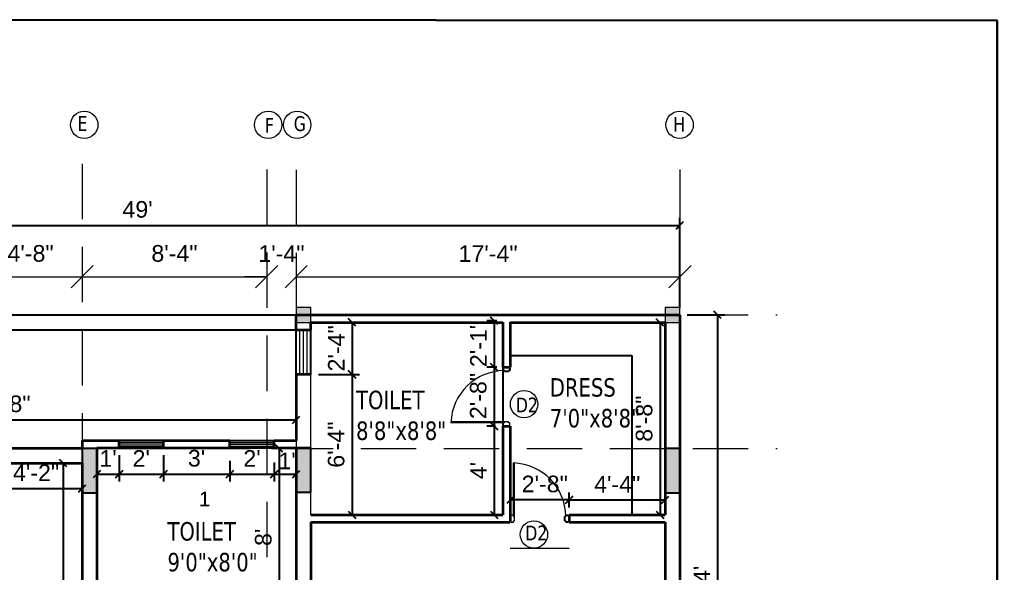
# Model space of a CAD drawing. Header units: inches. Extents: x 127248 to 130601, y 247968 to 250486.
# Drawn here: x 128932 to 129462, y 250186 to 250486 of the extents above; entities that cross this region are included whole.
import ezdxf

# ---------------------------------------------------------------- set-up
doc = ezdxf.new("R2010")
doc.units = ezdxf.units.IN
doc.header["$LTSCALE"] = 10
doc.header["$MEASUREMENT"] = 0
doc.header["$PDMODE"] = 35
doc.linetypes.add('DASHED2', pattern=[0.375, 0.25, -0.125])
doc.layers.get('0').update_dxf_attribs({"linetype": 'CONTINUOUS'})
doc.layers.get('Defpoints').update_dxf_attribs({"linetype": 'CONTINUOUS'})
for name, color, linetype, lineweight in [('COLOUM', 10, 'CONTINUOUS', 15), ('FACE LINE', 254, 'CONTINUOUS', 15), ('FORMATE LINE', 78, 'CONTINUOUS', 70), ('Frame', 35, 'CONTINUOUS', 25), ('WALL HATCH', 250, 'CONTINUOUS', 35), ('walls', 7, 'CONTINUOUS', 15), ('window', 150, 'CONTINUOUS', 15)]:
    doc.layers.add(name, color=color, linetype=linetype, lineweight=lineweight)
doc.layers.add('dimention', color=7, linetype='CONTINUOUS', lineweight=9, true_color=0x242424)
doc.layers.add('DOOR', color=7, linetype='CONTINUOUS', lineweight=15, true_color=0x994d00)
doc.layers.add('dimn', color=250, linetype='CONTINUOUS')
doc.layers.add('PRESENT', color=254, linetype='CONTINUOUS')
doc.styles.add('10', font='arial.ttf', dxfattribs={"height": 9})
doc.styles.add('SANJAY', font='impact.ttf', dxfattribs={"width": 0.9, "height": 18})
doc.styles.get("Standard").update_dxf_attribs({"font": 'arial.ttf', "height": 12})
doc.dimstyles.new('FOOTING', dxfattribs={"dimscale": 4, "dimtxt": 18, "dimasz": 3, "dimexe": 1, "dimexo": 1, "dimgap": 2, "dimtad": 1, "dimdec": 0, "dimzin": 0, "dimdsep": 46, "dimlunit": 4, "dimtxsty": 'SANJAY', "dimblk": 'ARCHTICK', "dimcen": 0.09, "dimclrd": 8, "dimclre": 8, "dimclrt": 7, "dimaunit": 1, "dimazin": 0, "dimtfac": 1, "dimtdec": 0, "dimtofl": 0, "dimtmove": 0, "dimatfit": 0, "dimfxl": 1, "dimtolj": 1, "dimtzin": 0, "dimlwd": -1, "dimlwe": -1, "dimarcsym": 0})

# ---------------------------------------------------------------- blocks, each defined once
blk = doc.blocks.new('_Oblique')
at = {"color": 0, "linetype": 'ByBlock', "lineweight": -2}
blk.add_line((-0.5, -0.5), (0.5, 0.5), dxfattribs=at)
blk = doc.blocks.new('*D82')
at = {"layer": 'Defpoints', "color": 0, "transparency": 16777216}
for p in [(128915.57, 250245.4), (128965.57, 250245.4), (128965.57, 250231.76)]:
    blk.add_point(p, dxfattribs=at)
at = {"layer": 'dimn', "color": 8, "transparency": 16777216}
for p, q in [((128915.57, 250241.4), (128915.57, 250227.76)), ((128965.57, 250241.4), (128965.57, 250227.76)), ((128915.57, 250231.76), (128965.57, 250231.76))]:
    blk.add_line(p, q, dxfattribs=at)
at = {"layer": 'dimn', "color": 8, "transparency": 16777216, "xscale": 4, "yscale": 4, "zscale": 4, "rotation": 180}
blk.add_blockref('_Oblique', (128915.57, 250231.76), dxfattribs=at)
at = {"layer": 'dimn', "color": 8, "transparency": 16777216, "xscale": 4, "yscale": 4, "zscale": 4}
blk.add_blockref('_Oblique', (128965.57, 250231.76), dxfattribs=at)
at = {"layer": 'dimn', "color": 181, "transparency": 16777216, "insert": (128940.57, 250240.28), "char_height": 9, "attachment_point": 5, "style": '10'}
blk.add_mtext('\\A1;4\'-2"', dxfattribs=at)
blk = doc.blocks.new('frame')
at = {"layer": 'Frame'}
for p, q in [((127209.08, 247586.17), (127209.08, 247583.17)), ((127209.58, 247586.17), (127209.08, 247586.17)), ((127209.58, 247583.17), (127209.08, 247583.17)), ((127209.58, 247586.67), (127209.58, 247586.17)), ((127209.58, 247586.67), (127211.08, 247586.67)), ((127209.58, 247583.17), (127209.58, 247582.67)), ((127211.08, 247586.67), (127211.08, 247585.92)), ((127211.08, 247585.92), (127211.58, 247585.92)), ((127211.08, 247583.42), (127211.08, 247582.67)), ((127211.08, 247583.42), (127211.58, 247583.42)), ((127211.58, 247585.92), (127211.58, 247583.42)), ((127211.08, 247582.67), (127209.58, 247582.67))]:
    blk.add_line(p, q, dxfattribs=at)
blk = doc.blocks.new('DSGS')
at = {"layer": 'DOOR'}
for p, q in [((145848.8, 255487.06), (145848.8, 255516.05)), ((145848.8, 255487.06), (145848.8, 255516.05)), ((145849.27, 255487.06), (145849.27, 255516.05)), ((145849.27, 255487.06), (145849.27, 255516.05)), ((145846.94, 255484.51), (145846.94, 255487.3)), ((145847.41, 255487.3), (145846.94, 255487.3)), ((145847.41, 255484.51), (145846.94, 255484.51)), ((145847.41, 255487.3), (145847.41, 255487.76)), ((145848.8, 255487.76), (145847.41, 255487.76)), ((145847.41, 255484.05), (145847.41, 255484.51)), ((145847.41, 255484.05), (145848.8, 255484.05)), ((145848.8, 255487.06), (145848.8, 255487.76)), ((145848.8, 255487.06), (145849.27, 255487.06)), ((145848.8, 255484.05), (145848.8, 255484.74)), ((145848.8, 255484.74), (145849.27, 255484.74)), ((145849.27, 255484.74), (145849.27, 255487.06))]:
    blk.add_line(p, q, dxfattribs=at)
blk.add_arc((145847.73, 255486.71), 29.36, 0.6988, 87.9023, dxfattribs=at)
blk.add_arc((145847.73, 255486.71), 29.36, 0.6988, 87.9023, dxfattribs=at)
at = {"layer": 'DOOR', "xscale": 0.928183188836556, "yscale": 0.928183188836556, "zscale": 0.928183188836556, "rotation": 180}
blk.add_blockref('frame', (263952.27, 485289.83), dxfattribs=at)
blk = doc.blocks.new('*D143')
at = {"layer": 'Defpoints', "color": 0, "transparency": 16777216}
for p in [(128909.57, 250346.42), (128965.57, 250346.42), (128965.57, 250346.42)]:
    blk.add_point(p, dxfattribs=at)
at = {"layer": 'walls', "color": 8, "transparency": 16777216}
blk.add_line((128909.57, 250346.42), (128965.57, 250346.42), dxfattribs=at)
at = {"layer": 'walls', "color": 8, "transparency": 16777216, "xscale": 12, "yscale": 12, "zscale": 12, "rotation": 180}
blk.add_blockref('_Oblique', (128909.57, 250346.42), dxfattribs=at)
at = {"layer": 'walls', "color": 8, "transparency": 16777216, "xscale": 12, "yscale": 12, "zscale": 12}
blk.add_blockref('_Oblique', (128965.57, 250346.42), dxfattribs=at)
at = {"layer": 'walls', "color": 181, "transparency": 16777216, "insert": (128937.57, 250359.02), "char_height": 9, "attachment_point": 5, "style": '10'}
blk.add_mtext('\\A1;4\'-8"', dxfattribs=at)
blk = doc.blocks.new('*D144')
at = {"layer": 'Defpoints', "color": 0, "transparency": 16777216}
for p in [(128965.57, 250346.42), (129065.57, 250346.42), (129065.57, 250346.42)]:
    blk.add_point(p, dxfattribs=at)
at = {"layer": 'walls', "color": 8, "transparency": 16777216}
blk.add_line((128965.57, 250346.42), (129065.57, 250346.42), dxfattribs=at)
at = {"layer": 'walls', "color": 8, "transparency": 16777216, "xscale": 12, "yscale": 12, "zscale": 12, "rotation": 180}
blk.add_blockref('_Oblique', (128965.57, 250346.42), dxfattribs=at)
at = {"layer": 'walls', "color": 8, "transparency": 16777216, "xscale": 12, "yscale": 12, "zscale": 12}
blk.add_blockref('_Oblique', (129065.57, 250346.42), dxfattribs=at)
at = {"layer": 'walls', "color": 181, "transparency": 16777216, "insert": (129015.57, 250359.02), "char_height": 9, "attachment_point": 5, "style": '10'}
blk.add_mtext('\\A1;8\'-4"', dxfattribs=at)
blk = doc.blocks.new('*D145')
at = {"layer": 'Defpoints', "color": 0, "transparency": 16777216}
for p in [(129065.57, 250346.42), (129081.57, 250346.42), (129081.57, 250346.42)]:
    blk.add_point(p, dxfattribs=at)
at = {"layer": 'walls', "color": 8, "transparency": 16777216}
for p, q in [((129065.57, 250346.42), (129053.57, 250346.42)), ((129081.57, 250346.42), (129093.57, 250346.42))]:
    blk.add_line(p, q, dxfattribs=at)
at = {"layer": 'walls', "color": 8, "transparency": 16777216, "xscale": 12, "yscale": 12, "zscale": 12}
blk.add_blockref('_Oblique', (129065.57, 250346.42), dxfattribs=at)
at = {"layer": 'walls', "color": 8, "transparency": 16777216, "xscale": 12, "yscale": 12, "zscale": 12, "rotation": 180}
blk.add_blockref('_Oblique', (129081.57, 250346.42), dxfattribs=at)
at = {"layer": 'walls', "color": 181, "transparency": 16777216, "insert": (129073.57, 250358.94), "char_height": 9, "attachment_point": 5, "style": '10'}
blk.add_mtext('\\A1;1\'-4"', dxfattribs=at)
blk = doc.blocks.new('*D147')
at = {"layer": 'Defpoints', "color": 0, "transparency": 16777216}
for p in [(129081.57, 250346.42), (129289.57, 250346.42), (129289.57, 250344.65)]:
    blk.add_point(p, dxfattribs=at)
at = {"layer": 'walls', "color": 8, "transparency": 16777216}
for p, q in [((129289.57, 250348.65), (129289.57, 250350.42)), ((129081.57, 250346.42), (129289.57, 250346.42))]:
    blk.add_line(p, q, dxfattribs=at)
at = {"layer": 'walls', "color": 8, "transparency": 16777216, "xscale": 12, "yscale": 12, "zscale": 12, "rotation": 180}
blk.add_blockref('_Oblique', (129081.57, 250346.42), dxfattribs=at)
at = {"layer": 'walls', "color": 8, "transparency": 16777216, "xscale": 12, "yscale": 12, "zscale": 12}
blk.add_blockref('_Oblique', (129289.57, 250346.42), dxfattribs=at)
at = {"layer": 'walls', "color": 181, "transparency": 16777216, "insert": (129185.57, 250358.94), "char_height": 9, "attachment_point": 5, "style": '10'}
blk.add_mtext('\\A1;17\'-4"', dxfattribs=at)
blk = doc.blocks.new('*D149')
at = {"layer": 'Defpoints', "color": 0, "transparency": 16777216}
for p in [(128965.57, 250245.4), (128955.2, 250101.72), (128965.57, 250101.72)]:
    blk.add_point(p, dxfattribs=at)
at = {"layer": 'dimn', "color": 8, "transparency": 16777216}
for p, q in [((128961.57, 250245.4), (128951.2, 250245.4)), ((128955.2, 250245.4), (128955.2, 250101.72)), ((128961.57, 250101.72), (128951.2, 250101.72))]:
    blk.add_line(p, q, dxfattribs=at)
at = {"layer": 'dimn', "color": 8, "transparency": 16777216, "xscale": 4, "yscale": 4, "zscale": 4}
for p, rotation in [((128955.2, 250245.4), 90), ((128955.2, 250101.72), 270)]:
    blk.add_blockref('_Oblique', p, dxfattribs=dict(at, rotation=rotation))
at = {"layer": 'dimn', "color": 181, "transparency": 16777216, "insert": (128946.68, 250173.56), "char_height": 9, "attachment_point": 5, "rotation": 90, "style": '10'}
blk.add_mtext("\\A1;12'", dxfattribs=at)
blk = doc.blocks.new('*D151')
at = {"layer": 'Defpoints', "color": 0, "transparency": 16777216}
for p in [(128973.57, 250253.4), (128985.57, 250253.72), (128985.57, 250239.48)]:
    blk.add_point(p, dxfattribs=at)
at = {"layer": 'dimn', "color": 8, "transparency": 16777216}
for p, q in [((128973.57, 250249.4), (128973.57, 250235.48)), ((128985.57, 250249.72), (128985.57, 250235.48)), ((128973.57, 250239.48), (128985.57, 250239.48))]:
    blk.add_line(p, q, dxfattribs=at)
at = {"layer": 'dimn', "color": 8, "transparency": 16777216, "xscale": 4, "yscale": 4, "zscale": 4, "rotation": 180}
blk.add_blockref('_Oblique', (128973.57, 250239.48), dxfattribs=at)
at = {"layer": 'dimn', "color": 8, "transparency": 16777216, "xscale": 4, "yscale": 4, "zscale": 4}
blk.add_blockref('_Oblique', (128985.57, 250239.48), dxfattribs=at)
at = {"layer": 'dimn', "color": 181, "transparency": 16777216, "insert": (128979.57, 250248), "char_height": 9, "attachment_point": 5, "style": '10'}
blk.add_mtext("\\A1;1'", dxfattribs=at)
blk = doc.blocks.new('*D152')
at = {"layer": 'Defpoints', "color": 0, "transparency": 16777216}
for p in [(128985.57, 250253.72), (129009.57, 250253.72), (129009.57, 250239.48)]:
    blk.add_point(p, dxfattribs=at)
at = {"layer": 'dimn', "color": 8, "transparency": 16777216}
for p, q in [((128985.57, 250249.72), (128985.57, 250235.48)), ((129009.57, 250249.72), (129009.57, 250235.48)), ((128985.57, 250239.48), (129009.57, 250239.48))]:
    blk.add_line(p, q, dxfattribs=at)
at = {"layer": 'dimn', "color": 8, "transparency": 16777216, "xscale": 4, "yscale": 4, "zscale": 4, "rotation": 180}
blk.add_blockref('_Oblique', (128985.57, 250239.48), dxfattribs=at)
at = {"layer": 'dimn', "color": 8, "transparency": 16777216, "xscale": 4, "yscale": 4, "zscale": 4}
blk.add_blockref('_Oblique', (129009.57, 250239.48), dxfattribs=at)
at = {"layer": 'dimn', "color": 181, "transparency": 16777216, "insert": (128997.57, 250248), "char_height": 9, "attachment_point": 5, "style": '10'}
blk.add_mtext("\\A1;2'", dxfattribs=at)
blk = doc.blocks.new('*D153')
at = {"layer": 'Defpoints', "color": 0, "transparency": 16777216}
for p in [(129009.57, 250253.72), (129045.53, 250250.77), (129045.53, 250239.48)]:
    blk.add_point(p, dxfattribs=at)
at = {"layer": 'dimn', "color": 8, "transparency": 16777216}
for p, q in [((129009.57, 250249.72), (129009.57, 250235.48)), ((129045.53, 250246.77), (129045.53, 250235.48)), ((129009.57, 250239.48), (129045.53, 250239.48))]:
    blk.add_line(p, q, dxfattribs=at)
at = {"layer": 'dimn', "color": 8, "transparency": 16777216, "xscale": 4, "yscale": 4, "zscale": 4, "rotation": 180}
blk.add_blockref('_Oblique', (129009.57, 250239.48), dxfattribs=at)
at = {"layer": 'dimn', "color": 8, "transparency": 16777216, "xscale": 4, "yscale": 4, "zscale": 4}
blk.add_blockref('_Oblique', (129045.53, 250239.48), dxfattribs=at)
at = {"layer": 'dimn', "color": 181, "transparency": 16777216, "insert": (129027.55, 250248.08), "char_height": 9, "attachment_point": 5, "style": '10'}
blk.add_mtext("\\A1;3'", dxfattribs=at)
blk = doc.blocks.new('*D154')
at = {"layer": 'Defpoints', "color": 0, "transparency": 16777216}
for p in [(129045.53, 250250.77), (129069.71, 250249.83), (129069.71, 250239.48)]:
    blk.add_point(p, dxfattribs=at)
at = {"layer": 'dimn', "color": 8, "transparency": 16777216}
for p, q in [((129045.53, 250246.77), (129045.53, 250235.48)), ((129069.71, 250245.83), (129069.71, 250235.48)), ((129045.53, 250239.48), (129069.71, 250239.48))]:
    blk.add_line(p, q, dxfattribs=at)
at = {"layer": 'dimn', "color": 8, "transparency": 16777216, "xscale": 4, "yscale": 4, "zscale": 4, "rotation": 180}
blk.add_blockref('_Oblique', (129045.53, 250239.48), dxfattribs=at)
at = {"layer": 'dimn', "color": 8, "transparency": 16777216, "xscale": 4, "yscale": 4, "zscale": 4}
blk.add_blockref('_Oblique', (129069.71, 250239.48), dxfattribs=at)
at = {"layer": 'dimn', "color": 181, "transparency": 16777216, "insert": (129057.62, 250248), "char_height": 9, "attachment_point": 5, "style": '10'}
blk.add_mtext("\\A1;2'", dxfattribs=at)
blk = doc.blocks.new('*D155')
at = {"layer": 'Defpoints', "color": 0, "transparency": 16777216}
for p in [(129069.71, 250249.83), (129081.57, 250249.36), (129081.57, 250239.48)]:
    blk.add_point(p, dxfattribs=at)
at = {"layer": 'dimn', "color": 8, "transparency": 16777216}
for p, q in [((129069.71, 250245.83), (129069.71, 250235.48)), ((129081.57, 250245.36), (129081.57, 250235.48)), ((129069.71, 250239.48), (129081.57, 250239.48))]:
    blk.add_line(p, q, dxfattribs=at)
at = {"layer": 'dimn', "color": 8, "transparency": 16777216, "xscale": 4, "yscale": 4, "zscale": 4, "rotation": 180}
blk.add_blockref('_Oblique', (129069.71, 250239.48), dxfattribs=at)
at = {"layer": 'dimn', "color": 8, "transparency": 16777216, "xscale": 4, "yscale": 4, "zscale": 4}
blk.add_blockref('_Oblique', (129081.57, 250239.48), dxfattribs=at)
at = {"layer": 'dimn', "color": 181, "transparency": 16777216, "insert": (129076.6, 250246.67), "char_height": 9, "attachment_point": 5, "style": '10'}
blk.add_mtext("\\A1;1'", dxfattribs=at)
blk = doc.blocks.new('*D156')
at = {"layer": 'Defpoints', "color": 0, "transparency": 16777216}
for p in [(129081.57, 250253.4), (129072.35, 250157.18), (129081.57, 250157.18)]:
    blk.add_point(p, dxfattribs=at)
at = {"layer": 'dimn', "color": 8, "transparency": 16777216}
for p, q in [((129077.57, 250253.4), (129068.35, 250253.4)), ((129072.35, 250253.4), (129072.35, 250157.18)), ((129077.57, 250157.18), (129068.35, 250157.18))]:
    blk.add_line(p, q, dxfattribs=at)
at = {"layer": 'dimn', "color": 8, "transparency": 16777216, "xscale": 4, "yscale": 4, "zscale": 4}
for p, rotation in [((129072.35, 250253.4), 90), ((129072.35, 250157.18), 270)]:
    blk.add_blockref('_Oblique', p, dxfattribs=dict(at, rotation=rotation))
at = {"layer": 'dimn', "color": 181, "transparency": 16777216, "insert": (129063.76, 250205.29), "char_height": 9, "attachment_point": 5, "rotation": 90, "style": '10'}
blk.add_mtext("\\A1;8'", dxfattribs=at)
blk = doc.blocks.new('*D182')
at = {"layer": 'Defpoints', "color": 0, "transparency": 16777216}
for p in [(129089.57, 250321.72), (129089.57, 250293.56), (129111.82, 250293.56)]:
    blk.add_point(p, dxfattribs=at)
at = {"layer": 'dimn', "color": 8, "transparency": 16777216}
for p, q in [((129093.57, 250321.72), (129115.82, 250321.72)), ((129111.82, 250321.72), (129111.82, 250293.56)), ((129093.57, 250293.56), (129115.82, 250293.56))]:
    blk.add_line(p, q, dxfattribs=at)
at = {"layer": 'dimn', "color": 8, "transparency": 16777216, "xscale": 4, "yscale": 4, "zscale": 4}
for p, rotation in [((129111.82, 250321.72), 90), ((129111.82, 250293.56), 270)]:
    blk.add_blockref('_Oblique', p, dxfattribs=dict(at, rotation=rotation))
at = {"layer": 'dimn', "color": 181, "transparency": 16777216, "insert": (129103.3, 250307.64), "char_height": 9, "attachment_point": 5, "rotation": 90, "style": '10'}
blk.add_mtext('\\A1;2\'-4"', dxfattribs=at)
blk = doc.blocks.new('*D183')
at = {"layer": 'Defpoints', "color": 0, "transparency": 16777216}
for p in [(129089.57, 250293.56), (129089.57, 250217.4), (129111.82, 250217.4)]:
    blk.add_point(p, dxfattribs=at)
at = {"layer": 'dimn', "color": 8, "transparency": 16777216}
for p, q in [((129093.57, 250293.56), (129115.82, 250293.56)), ((129111.82, 250293.56), (129111.82, 250217.4)), ((129093.57, 250217.4), (129115.82, 250217.4))]:
    blk.add_line(p, q, dxfattribs=at)
at = {"layer": 'dimn', "color": 8, "transparency": 16777216, "xscale": 4, "yscale": 4, "zscale": 4}
for p, rotation in [((129111.82, 250293.56), 90), ((129111.82, 250217.4), 270)]:
    blk.add_blockref('_Oblique', p, dxfattribs=dict(at, rotation=rotation))
at = {"layer": 'dimn', "color": 181, "transparency": 16777216, "insert": (129103.23, 250255.48), "char_height": 9, "attachment_point": 5, "rotation": 90, "style": '10'}
blk.add_mtext('\\A1;6\'-4"', dxfattribs=at)
blk = doc.blocks.new('*D184')
at = {"layer": 'Defpoints', "color": 0, "transparency": 16777216}
for p in [(129193.57, 250265.48), (129188.87, 250217.4), (129193.57, 250217.4)]:
    blk.add_point(p, dxfattribs=at)
at = {"layer": 'dimn', "color": 8, "transparency": 16777216}
for p, q in [((129189.57, 250265.48), (129184.87, 250265.48)), ((129188.87, 250265.48), (129188.87, 250217.4)), ((129189.57, 250217.4), (129184.87, 250217.4))]:
    blk.add_line(p, q, dxfattribs=at)
at = {"layer": 'dimn', "color": 8, "transparency": 16777216, "xscale": 4, "yscale": 4, "zscale": 4}
for p, rotation in [((129188.87, 250265.48), 90), ((129188.87, 250217.4), 270)]:
    blk.add_blockref('_Oblique', p, dxfattribs=dict(at, rotation=rotation))
at = {"layer": 'dimn', "color": 181, "transparency": 16777216, "insert": (129180.37, 250241.44), "char_height": 9, "attachment_point": 5, "rotation": 90, "style": '10'}
blk.add_mtext("\\A1;4'", dxfattribs=at)
blk = doc.blocks.new('*D185')
at = {"layer": 'Defpoints', "color": 0, "transparency": 16777216}
for p in [(129193.57, 250297.48), (129188.87, 250265.48), (129193.57, 250265.48)]:
    blk.add_point(p, dxfattribs=at)
at = {"layer": 'dimn', "color": 8, "transparency": 16777216}
for p, q in [((129189.57, 250297.48), (129184.87, 250297.48)), ((129188.87, 250297.48), (129188.87, 250265.48)), ((129189.57, 250265.48), (129184.87, 250265.48))]:
    blk.add_line(p, q, dxfattribs=at)
at = {"layer": 'dimn', "color": 8, "transparency": 16777216, "xscale": 4, "yscale": 4, "zscale": 4}
for p, rotation in [((129188.87, 250297.48), 90), ((129188.87, 250265.48), 270)]:
    blk.add_blockref('_Oblique', p, dxfattribs=dict(at, rotation=rotation))
at = {"layer": 'dimn', "color": 181, "transparency": 16777216, "insert": (129180.27, 250281.82), "char_height": 9, "attachment_point": 5, "rotation": 90, "style": '10'}
blk.add_mtext('\\A1;2\'-8"', dxfattribs=at)
blk = doc.blocks.new('*D186')
at = {"layer": 'Defpoints', "color": 0, "transparency": 16777216}
for p in [(129194.36, 250322.47), (129188.87, 250297.48), (129194.36, 250297.48)]:
    blk.add_point(p, dxfattribs=at)
at = {"layer": 'dimn', "color": 8, "transparency": 16777216}
for p, q in [((129190.36, 250322.47), (129184.87, 250322.47)), ((129188.87, 250322.47), (129188.87, 250297.48)), ((129190.36, 250297.48), (129184.87, 250297.48))]:
    blk.add_line(p, q, dxfattribs=at)
at = {"layer": 'dimn', "color": 8, "transparency": 16777216, "xscale": 4, "yscale": 4, "zscale": 4}
for p, rotation in [((129188.87, 250322.47), 90), ((129188.87, 250297.48), 270)]:
    blk.add_blockref('_Oblique', p, dxfattribs=dict(at, rotation=rotation))
at = {"layer": 'dimn', "color": 181, "transparency": 16777216, "insert": (129180.35, 250309.98), "char_height": 9, "attachment_point": 5, "rotation": 90, "style": '10'}
blk.add_mtext('\\A1;2\'-1"', dxfattribs=at)
blk = doc.blocks.new('*D187')
at = {"layer": 'Defpoints', "color": 0, "transparency": 16777216}
for p in [(129281.57, 250321.71), (129278.77, 250217.4), (129281.57, 250217.4)]:
    blk.add_point(p, dxfattribs=at)
at = {"layer": 'dimn', "color": 8, "transparency": 16777216}
for p, q in [((129277.57, 250321.71), (129274.77, 250321.71)), ((129278.77, 250321.71), (129278.77, 250217.4)), ((129277.57, 250217.4), (129274.77, 250217.4))]:
    blk.add_line(p, q, dxfattribs=at)
at = {"layer": 'dimn', "color": 8, "transparency": 16777216, "xscale": 4, "yscale": 4, "zscale": 4}
for p, rotation in [((129278.77, 250321.71), 90), ((129278.77, 250217.4), 270)]:
    blk.add_blockref('_Oblique', p, dxfattribs=dict(at, rotation=rotation))
at = {"layer": 'dimn', "color": 181, "transparency": 16777216, "insert": (129270.18, 250269.56), "char_height": 9, "attachment_point": 5, "rotation": 90, "style": '10'}
blk.add_mtext('\\A1;8\'-8"', dxfattribs=at)
blk = doc.blocks.new('*D188')
at = {"layer": 'Defpoints', "color": 0, "transparency": 16777216}
for p in [(129281.57, 250225.53), (129229.57, 250217.4), (129281.57, 250217.4)]:
    blk.add_point(p, dxfattribs=at)
at = {"layer": 'dimn', "color": 8, "transparency": 16777216}
for p, q in [((129229.57, 250221.4), (129229.57, 250229.53)), ((129281.57, 250221.4), (129281.57, 250229.53)), ((129229.57, 250225.53), (129281.57, 250225.53))]:
    blk.add_line(p, q, dxfattribs=at)
at = {"layer": 'dimn', "color": 8, "transparency": 16777216, "xscale": 4, "yscale": 4, "zscale": 4, "rotation": 180}
blk.add_blockref('_Oblique', (129229.57, 250225.53), dxfattribs=at)
at = {"layer": 'dimn', "color": 8, "transparency": 16777216, "xscale": 4, "yscale": 4, "zscale": 4}
blk.add_blockref('_Oblique', (129281.57, 250225.53), dxfattribs=at)
at = {"layer": 'dimn', "color": 181, "transparency": 16777216, "insert": (129255.57, 250234.03), "char_height": 9, "attachment_point": 5, "style": '10'}
blk.add_mtext('\\A1;4\'-4"', dxfattribs=at)
blk = doc.blocks.new('*D189')
at = {"layer": 'Defpoints', "color": 0, "transparency": 16777216}
for p in [(129197.8, 250225.53), (129197.8, 250216.79), (129229.57, 250217.4)]:
    blk.add_point(p, dxfattribs=at)
at = {"layer": 'dimn', "color": 8, "transparency": 16777216}
for p, q in [((129197.8, 250220.79), (129197.8, 250229.53)), ((129229.57, 250221.4), (129229.57, 250229.53)), ((129229.57, 250225.53), (129197.8, 250225.53))]:
    blk.add_line(p, q, dxfattribs=at)
at = {"layer": 'dimn', "color": 8, "transparency": 16777216, "xscale": 4, "yscale": 4, "zscale": 4, "rotation": 180}
blk.add_blockref('_Oblique', (129197.8, 250225.53), dxfattribs=at)
at = {"layer": 'dimn', "color": 8, "transparency": 16777216, "xscale": 4, "yscale": 4, "zscale": 4}
blk.add_blockref('_Oblique', (129229.57, 250225.53), dxfattribs=at)
at = {"layer": 'dimn', "color": 181, "transparency": 16777216, "insert": (129216.31, 250234.12), "char_height": 9, "attachment_point": 5, "style": '10'}
blk.add_mtext('\\A1;2\'-8"', dxfattribs=at)
blk = doc.blocks.new('*D260')
at = {"layer": 'Defpoints', "color": 0, "transparency": 16777216}
for p in [(129289.57, 250325.72), (129289.57, 250037.72), (129309.96, 250037.72)]:
    blk.add_point(p, dxfattribs=at)
at = {"layer": 'dimn', "color": 8, "transparency": 16777216}
for p, q in [((129293.57, 250325.72), (129313.96, 250325.72)), ((129309.96, 250325.72), (129309.96, 250037.72)), ((129293.57, 250037.72), (129313.96, 250037.72))]:
    blk.add_line(p, q, dxfattribs=at)
at = {"layer": 'dimn', "color": 8, "transparency": 16777216, "xscale": 4, "yscale": 4, "zscale": 4}
for p, rotation in [((129309.96, 250325.72), 90), ((129309.96, 250037.72), 270)]:
    blk.add_blockref('_Oblique', p, dxfattribs=dict(at, rotation=rotation))
at = {"layer": 'dimn', "color": 181, "transparency": 16777216, "insert": (129301.44, 250181.72), "char_height": 9, "attachment_point": 5, "rotation": 90, "style": '10'}
blk.add_mtext("\\A1;24'", dxfattribs=at)
blk = doc.blocks.new('*D261')
at = {"layer": 'Defpoints', "color": 0, "transparency": 16777216}
for p in [(129081.57, 250268.93), (129081.57, 250257.72), (128761.57, 250253.4)]:
    blk.add_point(p, dxfattribs=at)
at = {"layer": 'dimn', "color": 8, "transparency": 16777216}
for p, q in [((128761.57, 250257.4), (128761.57, 250272.93)), ((128761.57, 250268.93), (129081.57, 250268.93)), ((129081.57, 250261.72), (129081.57, 250272.93))]:
    blk.add_line(p, q, dxfattribs=at)
at = {"layer": 'dimn', "color": 8, "transparency": 16777216, "xscale": 4, "yscale": 4, "zscale": 4, "rotation": 180}
blk.add_blockref('_Oblique', (128761.57, 250268.93), dxfattribs=at)
at = {"layer": 'dimn', "color": 8, "transparency": 16777216, "xscale": 4, "yscale": 4, "zscale": 4}
blk.add_blockref('_Oblique', (129081.57, 250268.93), dxfattribs=at)
at = {"layer": 'dimn', "color": 181, "transparency": 16777216, "insert": (128921.57, 250277.53), "char_height": 9, "attachment_point": 5, "style": '10'}
blk.add_mtext('\\A1;26\'-8"', dxfattribs=at)
blk = doc.blocks.new('25')
at = {"layer": 'dimn'}
h = blk.add_hatch(color=1, dxfattribs=at)
h.set_gradient(color1=(255, 0, 0), color2=(209, 0, 0), one_color=1, tint=0.41)
h.paths.add_polyline_path([(123975.35, 250765.5), (123983.35, 250765.5), (123983.35, 250789.5), (123975.35, 250789.5)])
blk.add_lwpolyline([(123975.35, 250765.5), (123983.35, 250765.5), (123983.35, 250789.5), (123975.35, 250789.5)], close=True, dxfattribs=at)
blk = doc.blocks.new('gsggs')
at = {"layer": 'WALL HATCH'}
h = blk.add_hatch(color=1, dxfattribs=at)
h.set_gradient(color1=(255, 0, 0), color2=(255, 26, 26), one_color=1, tint=0.55)
h.paths.add_polyline_path([(135579.82, 254774.34), (135587.82, 254774.34), (135587.82, 254782.34), (135579.82, 254782.34)])
at = {"layer": 'COLOUM'}
blk.add_lwpolyline([(135579.82, 254774.34), (135587.82, 254774.34), (135587.82, 254782.34), (135579.82, 254782.34)], close=True, dxfattribs=at)
blk = doc.blocks.new('32')
at = {"layer": 'dimn'}
for p in [(3978.81, 722.71), (4094.81, 722.98), (4294.81, 722.71)]:
    blk.add_blockref('25', p, dxfattribs=at)
at = {"layer": 'FACE LINE'}
for p in [(-7509.66, -3193.81), (-7309.66, -3193.81)]:
    blk.add_blockref('gsggs', p, dxfattribs=at)
blk = doc.blocks.new('*D292')
at = {"layer": 'Defpoints', "color": 0, "ltscale": 0.1, "transparency": 16777216}
for p in [(129289.57, 250374.26), (128701.57, 250325.72), (129289.57, 250325.72)]:
    blk.add_point(p, dxfattribs=at)
at = {"layer": 'dimn', "color": 8, "ltscale": 0.1, "transparency": 16777216}
for p, q in [((128701.57, 250329.72), (128701.57, 250378.26)), ((128701.57, 250374.26), (129289.57, 250374.26)), ((129289.57, 250329.72), (129289.57, 250378.26))]:
    blk.add_line(p, q, dxfattribs=at)
at = {"layer": 'dimn', "color": 8, "ltscale": 0.1, "transparency": 16777216, "xscale": 4, "yscale": 4, "zscale": 4, "rotation": 180}
blk.add_blockref('_Oblique', (128701.57, 250374.26), dxfattribs=at)
at = {"layer": 'dimn', "color": 8, "ltscale": 0.1, "transparency": 16777216, "xscale": 4, "yscale": 4, "zscale": 4}
blk.add_blockref('_Oblique', (129289.57, 250374.26), dxfattribs=at)
at = {"layer": 'dimn', "color": 181, "ltscale": 0.1, "transparency": 16777216, "insert": (128995.57, 250382.86), "char_height": 9, "attachment_point": 5, "style": '10'}
blk.add_mtext("\\A1;49'", dxfattribs=at)

msp = doc.modelspace()

# ---------------------------------------------------------------- linework, layer by layer
at = {"layer": 'dimention', "linetype": 'Continuous'}
msp.add_line((129089.57, 250217.4), (129089.57, 250293.56), dxfattribs=at)
msp.add_circle((129210.44, 250206.78), 7.41, dxfattribs=at)
at = {"layer": 'FACE LINE', "color": 54, "linetype": 'DASHED2', "ltscale": 12, "true_color": 0xa8a800}
for p, q in [((128965.57, 250407.56), (128965.57, 249324.78)), ((129065.57, 250404.52), (129065.57, 249321.74)), ((129081.57, 250404.3), (129081.57, 249321.74)), ((129289.57, 250404.52), (129289.57, 249321.74)), ((128621.62, 250325.72), (129342.26, 250325.72)), ((128621.62, 250253.4), (129342.26, 250253.4))]:
    msp.add_line(p, q, dxfattribs=at)
at = {"layer": 'FACE LINE'}
msp.add_line((129229.57, 250199.17), (129197.57, 250199.17), dxfattribs=at)
at = {"layer": 'FORMATE LINE', "lineweight": 30}
msp.add_lwpolyline([(128548.46, 250485.72), (128548.55, 249098.25), (129461.67, 249097.69), (129461.58, 250485.15)], close=True, dxfattribs=at)
at = {"layer": 'PRESENT', "color": 9}
for p, q in [((128701.57, 250325.72), (129081.57, 250325.72)), ((128709.57, 250317.72), (129081.57, 250317.72)), ((129081.57, 250293.56), (129081.57, 250317.56)), ((129089.57, 250293.56), (129089.57, 250317.56)), ((129197.57, 250303.71), (129263.57, 250303.71)), ((129263.57, 250303.71), (129263.57, 250217.4)), ((129193.57, 250297.48), (129193.57, 250265.48)), ((129009.57, 250257.72), (128985.57, 250257.72)), ((129045.57, 250257.72), (129069.57, 250257.72)), ((129009.57, 250253.72), (128985.57, 250253.72)), ((129045.57, 250253.72), (129069.57, 250253.72))]:
    msp.add_line(p, q, dxfattribs=at)
at = {"layer": 'WALL HATCH'}
for p, q in [((129081.57, 250325.72), (129289.57, 250325.72)), ((129081.57, 250317.56), (129081.57, 250325.72)), ((129089.57, 250321.71), (129193.57, 250321.71)), ((129089.57, 250317.56), (129089.57, 250321.71)), ((129193.57, 250321.8), (129193.57, 250297.48)), ((129197.57, 250321.8), (129197.57, 250297.48)), ((129197.57, 250321.71), (129281.57, 250321.71)), ((129281.57, 250321.71), (129281.57, 250217.4)), ((129289.57, 250325.72), (129289.57, 250037.72)), ((129089.57, 250317.56), (129081.57, 250317.56)), ((129193.57, 250297.48), (129197.57, 250297.48)), ((129081.57, 250293.56), (129081.57, 250257.72)), ((129089.57, 250293.56), (129081.57, 250293.56)), ((129193.57, 250265.48), (129197.57, 250265.48)), ((129193.57, 250265.48), (129193.57, 250217.4)), ((129197.57, 250265.48), (129197.57, 250213.4)), ((128965.57, 250257.72), (128965.57, 250253.4)), ((128965.57, 250257.72), (128985.57, 250257.72)), ((128985.57, 250253.72), (128985.57, 250257.72)), ((129009.57, 250257.72), (129045.57, 250257.72)), ((129009.57, 250253.72), (129009.57, 250257.72)), ((129045.57, 250253.72), (129045.57, 250257.72)), ((129069.57, 250257.72), (129081.57, 250257.72)), ((129069.57, 250253.72), (129069.57, 250257.72)), ((128965.57, 250253.4), (128915.57, 250253.4)), ((128973.57, 250253.72), (128985.57, 250253.72)), ((128973.57, 250253.72), (128973.57, 250157.72)), ((129009.57, 250253.72), (129045.57, 250253.72)), ((129069.57, 250253.72), (129081.57, 250253.72)), ((129081.57, 250253.72), (129081.57, 250157.72)), ((128915.57, 250245.4), (128965.57, 250245.4)), ((128965.57, 250245.4), (128965.57, 250101.72)), ((129089.57, 250217.4), (129193.57, 250217.4)), ((129229.57, 250217.4), (129281.57, 250217.4)), ((129229.57, 250217.4), (129229.57, 250213.4)), ((129089.57, 250213.4), (129089.57, 250029.72)), ((129089.57, 250213.4), (129197.57, 250213.4)), ((129229.57, 250213.4), (129281.57, 250213.4)), ((129281.57, 250213.4), (129281.57, 250037.72))]:
    msp.add_line(p, q, dxfattribs=at)
at = {"layer": 'WALL HATCH', "lineweight": 15}
for centre in [(128966.69, 250428.72), (129066.41, 250428.72), (129082.12, 250428.72), (129289.41, 250428.72), (129205.06, 250277.37)]:
    msp.add_circle(centre, 7.41, dxfattribs=at)
at = {"layer": 'window'}
for p, q in [((129083.57, 250293.56), (129083.57, 250317.56)), ((129085.57, 250293.56), (129085.57, 250317.56)), ((129087.57, 250293.56), (129087.57, 250317.56)), ((129009.57, 250256.72), (128985.57, 250256.72)), ((129009.57, 250255.72), (128985.57, 250255.72)), ((129009.57, 250254.72), (128985.57, 250254.72)), ((129045.57, 250256.72), (129069.57, 250256.72)), ((129045.57, 250255.72), (129069.57, 250255.72)), ((129045.57, 250254.72), (129069.57, 250254.72))]:
    msp.add_line(p, q, dxfattribs=at)

# ---------------------------------------------------------------- block references
at = {"layer": 'dimention', "linetype": 'Continuous'}
msp.add_blockref('DSGS', (-16649.38, -5270.51), dxfattribs=at)
at = {"layer": 'dimn'}
msp.add_blockref('32', (1011.41, -1258.81), dxfattribs=at)
at = {"layer": 'FACE LINE', "color": 0, "rotation": 90}
msp.add_blockref('DSGS', (384681.47, 104418.53), dxfattribs=at)

# ---------------------------------------------------------------- texts
at = {"layer": 'dimn', "char_height": 8, "attachment_point": 1, "style": 'SANJAY'}
for s, insert, width in [('{\\fTahoma|b0|i0|c0|p34;E}', (128963, 250433.44), 10.3845), ('{\\fTahoma|b0|i0|c0|p34;F}', (129064.59, 250432.45), 10.3845), ('{\\fTahoma|b0|i0|c0|p34;G}', (129080.24, 250433.35), 10.3845), ('{\\fTahoma|b0|i0|c0|p34;H}', (129285.96, 250432.91), 10.3845), ('{\\fTahoma|b0|i0|c0|p34;D2}', (129200.61, 250280.98), 15.4316), ('{\\fTahoma|b0|i0|c0|p34;D2}', (129205.72, 250211.63), 15.4316)]:
    msp.add_mtext(s, dxfattribs=dict(at, insert=insert, width=width))
at = {"layer": 'WALL HATCH', "char_height": 10, "attachment_point": 1, "style": 'SANJAY'}
for s, insert, width in [('{\\fTahoma|b0|i0|c0|p34;DRESS\\P7\'0"x8\'8"}', (129219.05, 250291.5), 5.6906), ('{\\fTahoma|b0|i0|c0|p34;TOILET\\P8\'8"x8\'8"}', (129114.01, 250284.69), 13.6906), ('{\\fTahoma|b0|i0|c0|p34;TOILET\\P9\'0"x8\'0"}', (129011.79, 250213.53), 5.6906)]:
    msp.add_mtext(s, dxfattribs=dict(at, insert=insert, width=width))
at = {"layer": 'walls', "insert": (129028.8, 250230.02), "char_height": 8, "width": 235.3549, "attachment_point": 1}
msp.add_mtext('1', dxfattribs=at)

# ---------------------------------------------------------------- dimensions: what is measured, and where the dimension line sits
at = {"layer": 'dimn', "ltscale": 0.1}
dim = msp.add_linear_dim(base=(129289.57, 250374.26), p1=(128701.57, 250325.72), p2=(129289.57, 250325.72), dimstyle='FOOTING', override={"dimtxt": 9, "dimasz": 1, "dimgap": 1, "dimtxsty": '10', "dimblk": 'Oblique', "dimclrt": 181, "dimtfac": 2, "dimfxl": 0.3}, dxfattribs=at)
dim.commit()
dim.dimension.update_dxf_attribs({"geometry": '*D292', "text_midpoint": (128995.57, 250382.86)})
at = {"layer": 'dimn'}
for base, p1, p2, override, picture, middle in [((129309.96, 250037.72), (129289.57, 250325.72), (129289.57, 250037.72), {"dimtxt": 9, "dimasz": 1, "dimgap": 1, "dimtxsty": '10', "dimblk": 'Oblique', "dimclrt": 181, "dimtfac": 2, "dimfxl": 0.18}, '*D260', (129301.44, 250181.72)), ((129278.77, 250217.4), (129281.57, 250321.71), (129281.57, 250217.4), {"dimtxt": 9, "dimasz": 1, "dimgap": 1, "dimtxsty": '10', "dimblk": 'Oblique', "dimclrt": 181, "dimtfac": 2, "dimfxl": 0.18}, '*D187', (129270.18, 250269.56)), ((129111.82, 250217.4), (129089.57, 250293.56), (129089.57, 250217.4), {"dimtxt": 9, "dimasz": 1, "dimgap": 1, "dimtxsty": '10', "dimblk": 'Oblique', "dimclrt": 181, "dimtfac": 2, "dimtmove": 1, "dimfxl": 0.18}, '*D183', (129103.23, 250255.48)), ((129188.87, 250217.4), (129193.57, 250265.48), (129193.57, 250217.4), {"dimtxt": 9, "dimasz": 1, "dimgap": 1, "dimtxsty": '10', "dimblk": 'Oblique', "dimclrt": 181, "dimtfac": 2, "dimfxl": 0.18}, '*D184', (129180.37, 250241.44)), ((129072.35, 250157.18), (129081.57, 250253.4), (129081.57, 250157.18), {"dimtxt": 9, "dimasz": 1, "dimgap": 1, "dimtxsty": '10', "dimblk": 'Oblique', "dimclrt": 181, "dimtfac": 2, "dimfxl": 0.18}, '*D156', (129063.76, 250205.29)), ((128955.2, 250101.72), (128965.57, 250245.4), (128965.57, 250101.72), {"dimtxt": 9, "dimasz": 1, "dimgap": 1, "dimtxsty": '10', "dimblk": 'Oblique', "dimclrt": 181, "dimtfac": 2, "dimfxl": 0.18}, '*D149', (128946.68, 250173.56))]:
    dim = msp.add_linear_dim(base=base, p1=p1, p2=p2, angle=90, dimstyle='FOOTING', override=override, dxfattribs=at)
    dim.commit()
    dim.dimension.update_dxf_attribs({"geometry": picture, "text_midpoint": middle})
for base, p1, p2, picture, middle in [((129111.82, 250293.56), (129089.57, 250321.72), (129089.57, 250293.56), '*D182', (129111.82, 250307.64)), ((129188.87, 250297.48), (129194.36, 250322.47), (129194.36, 250297.48), '*D186', (129188.87, 250309.98)), ((129188.87, 250265.48), (129193.57, 250297.48), (129193.57, 250265.48), '*D185', (129188.87, 250281.82))]:
    dim = msp.add_linear_dim(base=base, p1=p1, p2=p2, angle=90, dimstyle='FOOTING', override={"dimtxt": 9, "dimasz": 1, "dimgap": 1, "dimtxsty": '10', "dimblk": 'Oblique', "dimclrt": 181, "dimtfac": 2, "dimfxl": 0.18}, dxfattribs=at)
    dim.commit()
    dim.dimension.update_dxf_attribs({"geometry": picture, "text_midpoint": middle, "dimtype": 160})
for base, p1, p2, override, picture, middle in [((129081.57, 250268.93), (128761.57, 250253.4), (129081.57, 250257.72), {"dimtxt": 9, "dimasz": 1, "dimgap": 1, "dimtxsty": '10', "dimblk": 'Oblique', "dimclrt": 181, "dimtfac": 2, "dimfxl": 0.18}, '*D261', (128921.57, 250277.53)), ((129009.57, 250239.48), (128985.57, 250253.72), (129009.57, 250253.72), {"dimtxt": 9, "dimasz": 1, "dimgap": 1, "dimtxsty": '10', "dimblk": 'Oblique', "dimclrt": 181, "dimtfac": 2, "dimtmove": 1, "dimfxl": 0.18}, '*D152', (128997.57, 250248)), ((129045.53, 250239.48), (129009.57, 250253.72), (129045.53, 250250.77), {"dimtxt": 9, "dimasz": 1, "dimgap": 1, "dimtxsty": '10', "dimblk": 'Oblique', "dimclrt": 181, "dimtfac": 2, "dimtmove": 1, "dimfxl": 0.18}, '*D153', (129027.55, 250248.08)), ((129069.71, 250239.48), (129045.53, 250250.77), (129069.71, 250249.83), {"dimtxt": 9, "dimasz": 1, "dimgap": 1, "dimtxsty": '10', "dimblk": 'Oblique', "dimclrt": 181, "dimtfac": 2, "dimtmove": 1, "dimfxl": 0.18}, '*D154', (129057.62, 250248)), ((128965.57, 250231.76), (128915.57, 250245.4), (128965.57, 250245.4), {"dimtxt": 9, "dimasz": 1, "dimgap": 1, "dimtxsty": '10', "dimblk": 'Oblique', "dimclrt": 181, "dimtfac": 2, "dimfxl": 0.18}, '*D82', (128940.57, 250240.28)), ((129281.57, 250225.53), (129229.57, 250217.4), (129281.57, 250217.4), {"dimtxt": 9, "dimasz": 1, "dimgap": 1, "dimtxsty": '10', "dimblk": 'Oblique', "dimclrt": 181, "dimtfac": 2, "dimfxl": 0.18}, '*D188', (129255.57, 250234.03))]:
    dim = msp.add_linear_dim(base=base, p1=p1, p2=p2, dimstyle='FOOTING', override=override, dxfattribs=at)
    dim.commit()
    dim.dimension.update_dxf_attribs({"geometry": picture, "text_midpoint": middle})
for base, p1, p2, override, picture, middle in [((128985.57, 250239.48), (128973.57, 250253.4), (128985.57, 250253.72), {"dimtxt": 9, "dimasz": 1, "dimgap": 1, "dimtxsty": '10', "dimblk": 'Oblique', "dimclrt": 181, "dimtfac": 2, "dimfxl": 0.18}, '*D151', (128979.57, 250239.48)), ((129081.57, 250239.48), (129069.71, 250249.83), (129081.57, 250249.36), {"dimtxt": 9, "dimasz": 1, "dimgap": 1, "dimtxsty": '10', "dimblk": 'Oblique', "dimclrt": 181, "dimtfac": 2, "dimtmove": 1, "dimfxl": 0.18}, '*D155', (129076.6, 250238.15)), ((129197.8, 250225.53), (129229.57, 250217.4), (129197.8, 250216.79), {"dimtxt": 9, "dimasz": 1, "dimgap": 1, "dimtxsty": '10', "dimblk": 'Oblique', "dimclrt": 181, "dimtfac": 2, "dimfxl": 0.18}, '*D189', (129216.31, 250225.53))]:
    dim = msp.add_linear_dim(base=base, p1=p1, p2=p2, dimstyle='FOOTING', override=override, dxfattribs=at)
    dim.commit()
    dim.dimension.update_dxf_attribs({"geometry": picture, "text_midpoint": middle, "dimtype": 160})
at = {"layer": 'walls'}
for base, p1, p2, picture, middle in [((128965.57, 250346.42), (128909.57, 250346.42), (128965.57, 250346.42), '*D143', (128937.57, 250359.02)), ((129065.57, 250346.42), (128965.57, 250346.42), (129065.57, 250346.42), '*D144', (129015.57, 250359.02)), ((129289.57, 250346.42), (129081.57, 250346.42), (129289.57, 250344.65), '*D147', (129185.57, 250358.94))]:
    dim = msp.add_linear_dim(base=base, p1=p1, p2=p2, dimstyle='FOOTING', override={"dimtxt": 9, "dimtxsty": '10', "dimblk": 'Oblique', "dimclrt": 181, "dimtfac": 2, "dimfxl": 0.18}, dxfattribs=at)
    dim.commit()
    dim.dimension.update_dxf_attribs({"geometry": picture, "text_midpoint": middle})
dim = msp.add_linear_dim(base=(129081.57, 250346.42), p1=(129065.57, 250346.42), p2=(129081.57, 250346.42), dimstyle='FOOTING', override={"dimtxt": 9, "dimtxsty": '10', "dimblk": 'Oblique', "dimclrt": 181, "dimtfac": 2, "dimfxl": 0.18}, dxfattribs=at)
dim.commit()
dim.dimension.update_dxf_attribs({"geometry": '*D145', "text_midpoint": (129073.57, 250346.42), "dimtype": 160})

doc.saveas('drawing.dxf')
